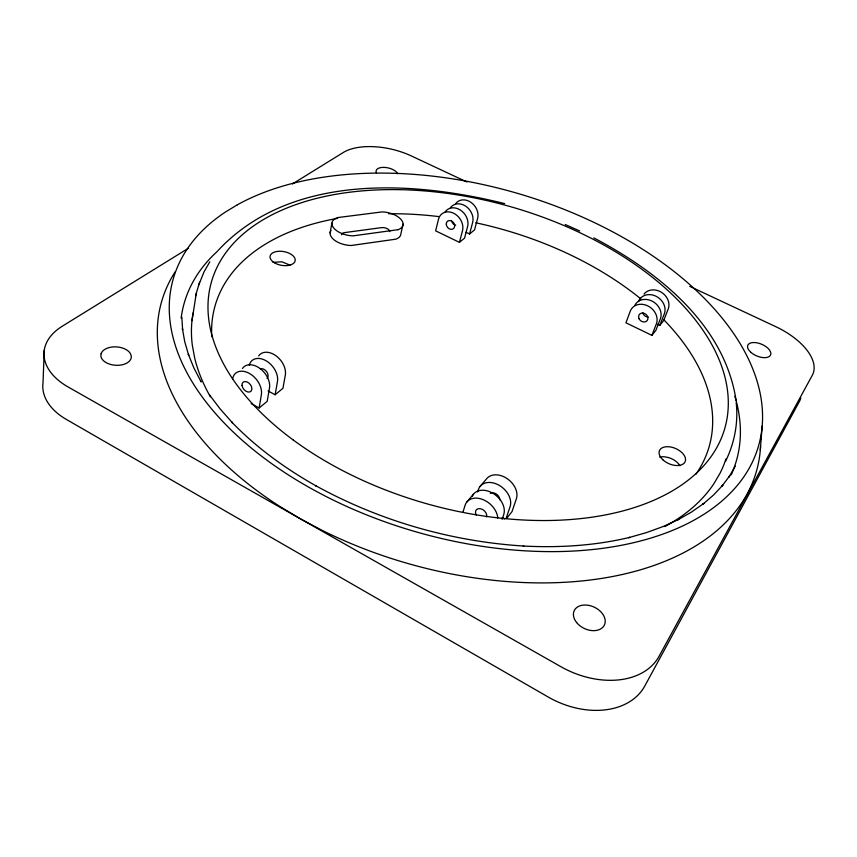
<?xml version="1.0" encoding="UTF-8"?>
<svg xmlns="http://www.w3.org/2000/svg" width="857" height="857" viewBox="0 0 857 857"><rect width="100%" height="100%" fill="white"/><g stroke="black" fill="none" stroke-linecap="round" stroke-linejoin="round"><path stroke-width="1.29" d="M44.243 350.331L43.032 382.651A68.817 42.732 3.4 0 0 66.471 419.502L548.148 696.998A75.234 54.452 26.3 0 0 644.796 685.996L799.388 401.547A56.016 29.652 23.3 0 0 800.824 397.905M760.298 450.193L762.152 426.068M191.989 320.657L196.307 293.287M251.144 403.626L259.135 407.986L261.374 394.659A17.665 11.902 50.1 0 0 249.141 373.288A17.665 11.902 50.1 0 0 232.601 379.03M268.091 390.942L275.129 394.756L277.464 381.547A17.365 11.891 50.3 0 0 266.12 360.808A17.365 11.891 50.3 0 0 249.28 365.136M330.106 232.793L331.938 223.152M403.09 224.148L400.926 233.575A17.044 8.891 12.9 0 1 395.945 239.157L351.07 245.509A17.397 9.191 12 0 1 334.605 240.249A17.397 9.191 12 0 1 330.909 230.512M459.438 242.349L462.491 230.726A14.023 11.237 52.2 0 0 453.514 213.189A14.023 11.237 52.2 0 0 438.516 219.21L435.635 230.854L459.438 242.349L464.537 238.139L467.601 226.559A13.926 11.205 52.3 0 0 460.23 209.965A13.926 11.205 52.3 0 0 444.922 212.322M466.037 232.279L469.572 233.972L472.646 222.445A13.83 11.173 52.4 0 0 465.34 205.948A13.83 11.173 52.4 0 0 450.096 208.315M198.792 284.878L204.084 271.755L209.815 261.824M195.525 295.944L199.563 282.253M462.887 512.4L465.094 505.276A18.661 13.294 40.4 0 1 482.748 499.502A18.661 13.294 40.4 0 1 497.778 518.046M477.681 491.972L478.42 489.615A18.329 13.251 40.3 0 1 498.57 484.976A18.329 13.251 40.3 0 1 510.097 506.648L506.112 518.389M502.127 519.331L503.723 514.618A18.49 13.273 40.3 0 0 492.743 493.182A18.49 13.273 40.3 0 0 472.239 496.267M651.909 335.344L656.376 323.817A14.644 12.255 37.8 0 0 647.721 305.853A14.644 12.255 37.8 0 0 630.216 311.262L625.953 322.81L651.909 335.344L655.905 330.309L660.372 318.825A14.537 12.223 37.6 0 0 652.359 301.246A14.537 12.223 37.6 0 0 634.801 305.403M657.523 324.214L659.858 325.328L664.314 313.898A14.44 12.18 37.5 0 0 655.809 296.136A14.44 12.18 37.5 0 0 638.476 301.568M725.472 461.462C734.428 443.38 738.445 422.844 736.206 402.726M735.263 466.144L728.964 477.038L729.725 475.753L721.926 486.208L722.89 485.073L713.56 495.014L702.708 504.345L703.843 503.434L691.449 512.09L677.576 519.985M506.498 518.581L511.972 511.683L516.364 498.817A18.179 13.23 40.2 0 0 506.969 478.506A18.179 13.23 40.2 0 0 486.53 478.892L480.027 486.519M659.858 325.328L663.747 320.422L668.203 309.034A14.344 12.137 37.4 0 0 661.411 292.28A14.344 12.137 37.4 0 0 644.068 294.047M466.701 502.159L473.418 494.275M218.16 250.405C289.934 173.671 410.996 180.259 504.623 203.602M259.135 407.986L267.202 401.322L269.484 388.05A17.515 11.902 50.2 0 0 259.832 368.36A17.515 11.902 50.2 0 0 242.456 368.467M275.129 394.756L282.939 388.307L285.306 375.152A17.226 11.88 50.3 0 0 275.89 355.73A17.226 11.88 50.3 0 0 258.653 355.934M469.572 233.972L474.542 229.869L477.628 218.385A13.744 11.141 52.5 0 0 470.879 202.306A13.744 11.141 52.5 0 0 455.753 203.548M188.551 248.155L62.282 326.217A70.113 42.261 4 0 0 68.174 387.01L299.393 518.26M292.43 183.944L343.357 152.45A51.441 25.024 12.9 0 1 411.296 155.92L466.99 182.016M678.808 519.342L663.436 526.412L646.681 532.54L628.61 537.682L629.756 537.371C594.929 545.748 558.871 547.891 523.177 546.027L523.809 546.048C451.114 541.506 379.469 520.788 315.655 485.662L316.233 485.994C285.327 468.565 256.264 447.568 231.626 421.955L232.451 422.833L220.131 408.907L209.462 394.841M272.987 262.36L281.91 261.803L290.244 265.242M659.719 457.156L662.622 456.706C669.36 456.888 676.291 459.952 680.008 465.769M565.213 224.513L579.707 230.972M689.746 286.367L775.703 326.635A56.894 29.127 23 0 1 812.297 375.28L659.065 656.291A76.798 54.109 25.7 0 1 560.724 666.607L299.714 518.453L278.921 505.876A309.281 184.234 15.9 0 1 175.203 271.744M300.25 518.742L321.739 530.172A309.281 184.234 15.9 0 0 760.555 446.315M593.847 237.903C657.79 271.573 724.401 324.289 736.045 400.144M502.234 517.671L504.559 518.935M200.463 380.744L201.181 381.943L193.886 367.942L188.261 354.091L188.744 355.473L184.769 341.868L182.402 328.574L182.637 330.052L181.834 317.133M734.845 396.309A287.116 170.607 15.9 0 1 731.203 474.778M181.127 318.086A287.116 170.607 15.9 0 1 217.56 251.165M725.954 458.945A276.468 164.094 15.9 0 1 719.901 473.482L713.71 483.98A276.468 164.094 15.9 0 1 664.786 526.584M210.372 396.759A276.468 164.094 15.9 0 1 194.689 358.076L192.322 345.242A276.468 164.094 15.9 0 1 193.136 312.837M760.673 437.22A309.281 184.234 15.9 0 1 760.705 439.823M260.324 368.831A5.903 4.039 50.3 0 1 266.752 371.852A5.903 4.039 50.3 0 1 267.009 378.398M455.71 225.155A4.735 3.814 52.3 0 1 451.639 221.138M648.246 317.036A4.938 4.156 37.6 0 1 642.771 312.719M490.268 493.375A6.235 4.51 40.3 0 1 496.353 494.071A6.235 4.51 40.3 0 1 499.792 499.76M476.235 515.036A6.342 4.521 40.4 0 1 480.359 508.704A6.342 4.521 40.4 0 1 486.572 516.942M376.373 172.728A11.205 5.453 13 0 1 384.354 167.394A11.205 5.453 13 0 1 397.691 173.703M389.774 231.636A5.645 2.946 12.9 0 0 381.547 227.619L344.61 232.601A5.763 3.042 12 0 0 341.568 234.764M663.854 319.832A256.875 152.16 15.9 0 1 695.809 474.392M211.765 336.758A256.875 152.16 15.9 0 1 337.583 218.364M388.714 213.757A256.875 152.16 15.9 0 1 438.398 216.542M475.731 222.777A256.875 152.16 15.9 0 1 640.843 298.889M101.094 353.716L100.88 356.116A15.265 9.202 4 0 0 117.398 365.318A15.265 9.202 4 0 0 131.25 355.891L130.371 353.512A15.265 9.202 4 0 0 114.774 346.839A15.265 9.202 4 0 0 101.094 353.716M237.357 204.791L225.595 211.915A304.321 176.671 15.9 0 0 428.993 535.4A304.321 176.671 15.9 0 0 741.669 346.228A304.321 176.671 15.9 0 0 237.357 204.791M398.098 229.687L353.03 235.868A17.483 9.138 12 0 1 333.898 228.219A17.483 9.138 12 0 1 337.54 217.592L382.243 211.893A17.129 8.838 13 0 1 400.937 219.349A17.129 8.838 13 0 1 398.098 229.687M750.603 352.088L748.847 350.117A12.384 6.342 22.9 0 1 753.732 342.521A12.384 6.342 22.9 0 1 769.468 349.967L770.55 351.927A12.384 6.342 22.9 0 1 764.669 357.669A12.384 6.342 22.9 0 1 750.603 352.088M293.04 439.855A266.913 154.335 15.9 0 0 722.333 435.72A266.913 154.335 15.9 0 0 389.046 189.622A266.913 154.335 15.9 0 0 293.04 439.855M242.028 385.414A6.01 4.049 50.1 0 0 249.88 391.928A6.01 4.049 50.1 0 0 248.926 383.09A6.01 4.049 50.1 0 0 242.028 385.414M446.283 224.073A4.767 3.824 52.2 0 0 452.635 229.151A4.767 3.824 52.2 0 0 452.517 221.62A4.767 3.824 52.2 0 0 446.283 224.073M639.065 318.783A4.981 4.167 37.8 0 0 647.164 320.604A4.981 4.167 37.8 0 0 643.575 313.148A4.981 4.167 37.8 0 0 639.065 318.783M576.632 622.557A16.712 11.762 25.5 0 0 603.971 625.814A16.712 11.762 25.5 0 0 587.334 605.149A16.712 11.762 25.5 0 0 576.632 622.557M662.804 459.727A13.98 8.302 23.4 0 0 685.054 461.859A13.98 8.302 23.4 0 0 669.071 446.776A13.98 8.302 23.4 0 0 662.804 459.727M275.215 263.238A12.737 6.963 10.1 0 0 295.151 260.753A12.737 6.963 10.1 0 0 277.507 251.39A12.737 6.963 10.1 0 0 275.215 263.238"/></g></svg>
